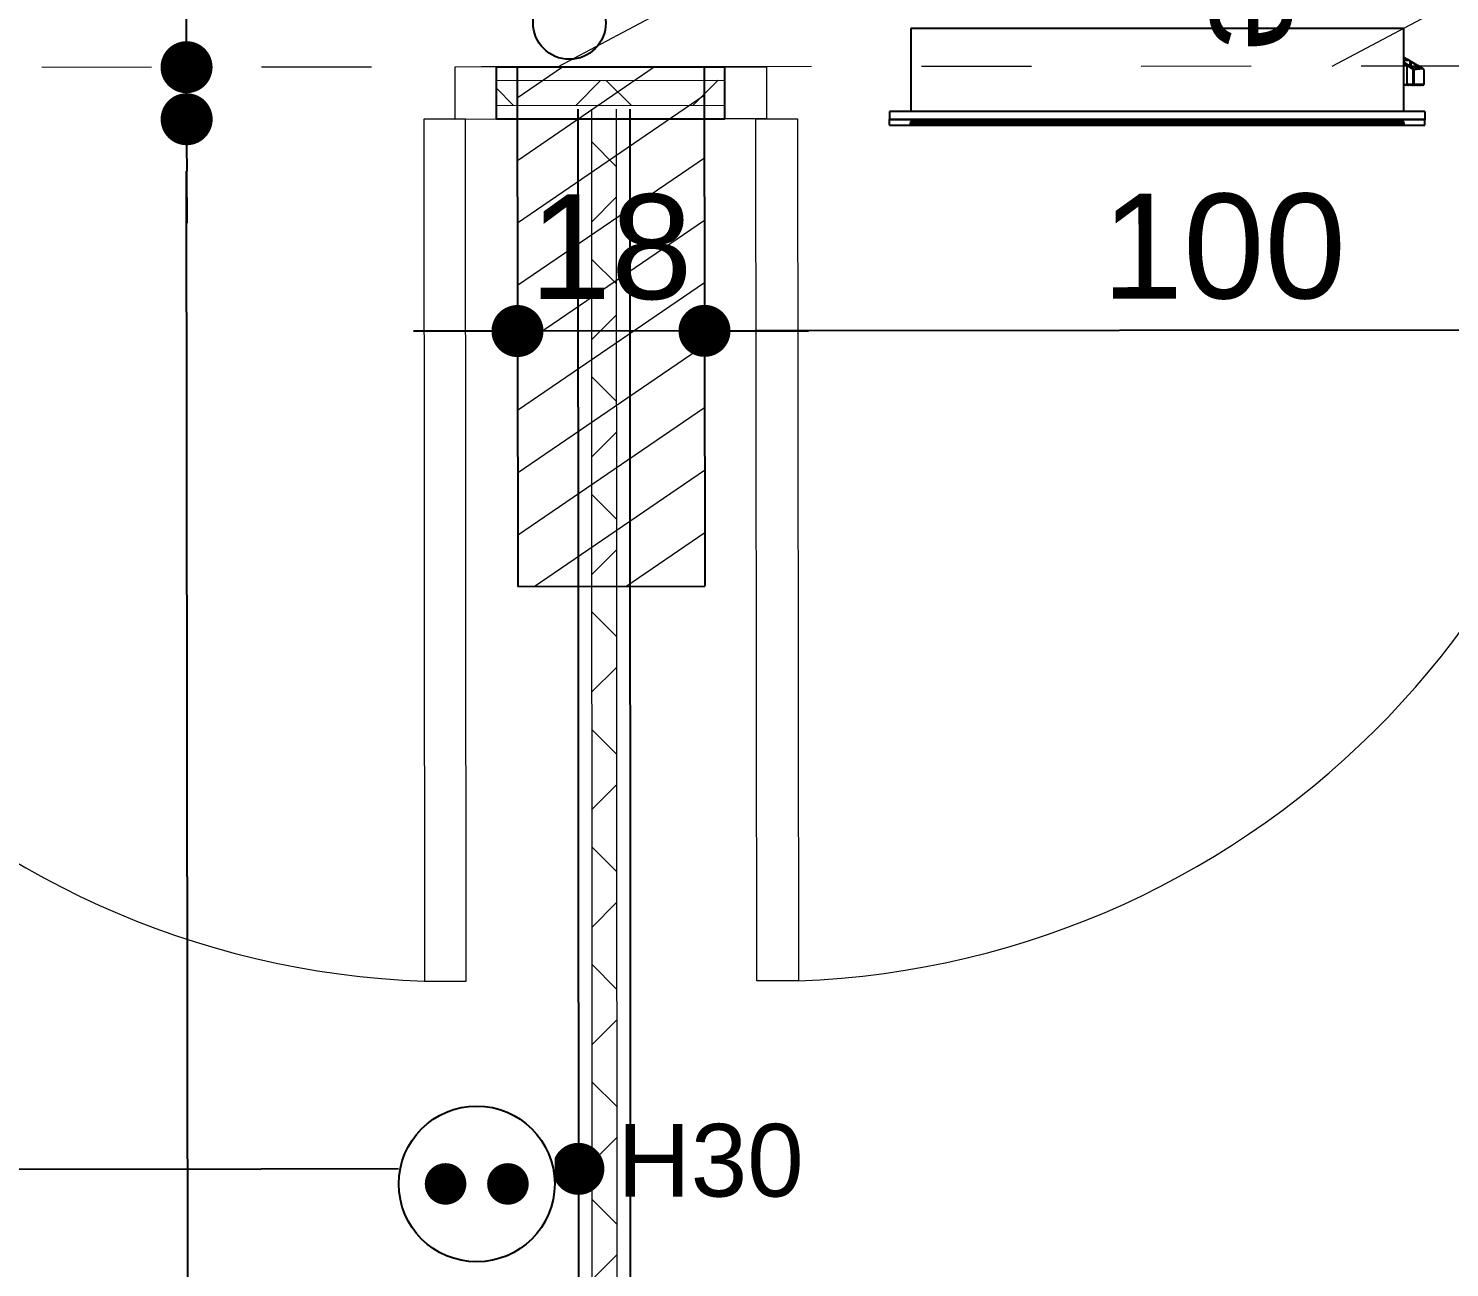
# Model space of a CAD drawing. Header units: centimetres. Extents: x 39595 to 63691, y -25920 to -14518.
# Drawn here: x 55891.9 to 56028.7, y -24586.4 to -24467.1 of the extents above; entities that cross this region are included whole.
import ezdxf

# ---------------------------------------------------------------- set-up
doc = ezdxf.new("R2010")
doc.units = ezdxf.units.CM
doc.header["$LTSCALE"] = 50.8
doc.header["$PDMODE"] = 1
doc.header["$PDSIZE"] = -2
doc.linetypes.add('Style de ligne -1', pattern=[0.41664, 0.20828, -0.20836])
doc.layers.add('3-BAT C-Niveau-3', color=7, linetype='Continuous')
doc.layers.add('prlm-CHAUFF', color=4, linetype='Continuous')
doc.layers.add('prlm-ELEC-CFO', color=1, linetype='Continuous', lineweight=25)
doc.styles.add('Arial', font='arial.ttf')
doc.styles.add('Helvetica', font='arial.ttf')
doc.dimstyles.new('IS', dxfattribs={"dimtxt": 10.08724, "dimasz": 5.007446, "dimexe": 2, "dimexo": 10, "dimgap": 3, "dimtad": 1, "dimdec": 1, "dimtxsty": 'Helvetica', "dimblk": 'DOT', "dimblk1": 'DOT', "dimblk2": 'DOT', "dimcen": 0, "dimdle": 10, "dimazin": 0, "dimtfac": 0.8, "dimtdec": 1, "dimtix": 1, "dimtmove": 0, "dimatfit": 0, "dimldrblk": 'VW_FILLEDARROW-1', "dimfxl": 1, "dimfrac": 2, "dimtolj": 1, "dimarcsym": 0})

# ---------------------------------------------------------------- blocks, each defined once
blk = doc.blocks.new('_DOT')
at = {"color": 0, "linetype": 'ByBlock', "lineweight": -2}
blk.add_line((-0.5, 0), (-1, 0), dxfattribs=at)
at = {"color": 0, "linetype": 'ByBlock', "const_width": 0.5}
blk.add_lwpolyline([(-0.25, 0, 1), (0.25, 0, 1)], format="xyb", close=True, dxfattribs=at)
blk = doc.blocks.new('*D68')
at = {"layer": '3-BAT C-Niveau-3', "color": 0, "linetype": 'Continuous', "lineweight": -2, "transparency": 16777216}
blk.add_line((56051.96, -24496.11), (55962.01, -24496.19), dxfattribs=at)
at = {"layer": 'Defpoints', "color": 0, "linetype": 'Continuous', "transparency": 16777216}
for p in [(56056.95, -24475.68), (55957, -24496.19), (55957.01, -24508.28)]:
    blk.add_point(p, dxfattribs=at)
at = {"layer": '3-BAT C-Niveau-3', "color": 0, "linetype": 'Continuous', "lineweight": -2, "transparency": 16777216, "xscale": 5.007446289062499, "yscale": 5.007446289062499, "zscale": 5.007446289062499}
for p, rotation in [((55957, -24496.19), 180.0531004058566), ((56056.97, -24496.1), 0.05310040585661646)]:
    blk.add_blockref('_DOT', p, dxfattribs=dict(at, rotation=rotation))
at = {"layer": '3-BAT C-Niveau-3', "color": 0, "linetype": 'Continuous', "lineweight": 5, "transparency": 16777216, "insert": (56006.98, -24488.1), "char_height": 10.087, "attachment_point": 5, "rotation": 0.0531, "style": 'Helvetica'}
blk.add_mtext('\\A1;100', dxfattribs=at)
blk = doc.blocks.new('VW_FILLEDARROW-1')
at = {"color": 0, "linetype": 'Continuous', "lineweight": 5, "flags": 128}
blk.add_lwpolyline([(-1.997, 0.535), (0, 0), (-1.997, -0.535)], close=True, dxfattribs=at)
blk = doc.blocks.new('*D97')
at = {"layer": '3-BAT C-Niveau-3', "color": 0, "linetype": 'Continuous', "lineweight": -2, "transparency": 16777216}
for p, q in [((55934, -24496.21), (55928.99, -24496.22)), ((55957, -24496.19), (55939, -24496.21)), ((55962.01, -24496.19), (55967.02, -24496.18))]:
    blk.add_line(p, q, dxfattribs=at)
at = {"layer": 'Defpoints', "color": 0, "linetype": 'Continuous', "transparency": 16777216}
for p in [(55939, -24489.71), (55957, -24489.69), (55939, -24496.21)]:
    blk.add_point(p, dxfattribs=at)
at = {"layer": '3-BAT C-Niveau-3', "color": 0, "linetype": 'Continuous', "lineweight": -2, "transparency": 16777216, "xscale": 5.007446289062499, "yscale": 5.007446289062499, "zscale": 5.007446289062499}
for p, rotation in [((55939, -24496.21), 0.05310040585657854), ((55957, -24496.19), 180.0531004058566)]:
    blk.add_blockref('_DOT', p, dxfattribs=dict(at, rotation=rotation))
at = {"layer": '3-BAT C-Niveau-3', "color": 0, "linetype": 'Continuous', "lineweight": 5, "transparency": 16777216, "insert": (55948, -24488.16), "char_height": 10.087, "attachment_point": 5, "rotation": 0.0531, "style": 'Helvetica'}
blk.add_mtext('\\A1;18', dxfattribs=at)
blk = doc.blocks.new('*D100')
at = {"layer": '3-BAT C-Niveau-3', "color": 0, "linetype": 'Continuous', "lineweight": -2, "transparency": 16777216}
blk.add_line((55939.85, -24576.86), (55837.75, -24576.96), dxfattribs=at)
at = {"layer": 'Defpoints', "color": 0, "linetype": 'Continuous', "transparency": 16777216}
for p in [(55832.7, -24540.31), (55944.85, -24564.7), (55832.74, -24576.96)]:
    blk.add_point(p, dxfattribs=at)
at = {"layer": '3-BAT C-Niveau-3', "color": 0, "linetype": 'Continuous', "lineweight": -2, "transparency": 16777216, "xscale": 5.007446289062499, "yscale": 5.007446289062499, "zscale": 5.007446289062499}
for p, rotation in [((55832.74, -24576.96), 180.0531004058566), ((55944.86, -24576.86), 0.05310040585661646)]:
    blk.add_blockref('_DOT', p, dxfattribs=dict(at, rotation=rotation))
at = {"layer": '3-BAT C-Niveau-3', "color": 0, "linetype": 'Continuous', "lineweight": 5, "transparency": 16777216, "insert": (55878.29, -24566.94), "char_height": 10.087, "attachment_point": 5, "rotation": 0.0531, "style": 'Helvetica'}
blk.add_mtext('\\A1;112', dxfattribs=at)
blk = doc.blocks.new('*D116')
at = {"layer": '3-BAT C-Niveau-3', "color": 0, "linetype": 'Continuous', "lineweight": -2, "transparency": 16777216}
for p, q in [((55917.07, -24379.9), (55905.07, -24379.91)), ((55907.15, -24465.8), (55907.07, -24384.91)), ((55906.21, -24470.81), (55909.15, -24470.81))]:
    blk.add_line(p, q, dxfattribs=at)
at = {"layer": 'Defpoints', "color": 0, "linetype": 'Continuous', "transparency": 16777216}
for p in [(55907.07, -24379.91), (55939.99, -24379.88), (55896.21, -24470.82)]:
    blk.add_point(p, dxfattribs=at)
at = {"layer": '3-BAT C-Niveau-3', "color": 0, "linetype": 'Continuous', "lineweight": -2, "transparency": 16777216, "xscale": 5.007446289062499, "yscale": 5.007446289062499, "zscale": 5.007446289062499}
for p, rotation in [((55907.07, -24379.91), 90.05310040590868), ((55907.15, -24470.81), 270.0531004059087)]:
    blk.add_blockref('_DOT', p, dxfattribs=dict(at, rotation=rotation))
at = {"layer": '3-BAT C-Niveau-3', "color": 0, "linetype": 'Continuous', "lineweight": 5, "transparency": 16777216, "insert": (55915.15, -24425.35), "char_height": 10.087, "attachment_point": 5, "rotation": 270.0531, "style": 'Helvetica'}
blk.add_mtext('\\A1;91', dxfattribs=at)
blk = doc.blocks.new('*D117')
at = {"layer": '3-BAT C-Niveau-3', "color": 0, "linetype": 'Continuous', "lineweight": -2, "transparency": 16777216}
for p, q in [((55907.15, -24465.8), (55907.14, -24460.8)), ((55906.21, -24470.81), (55909.15, -24470.81)), ((55907.16, -24475.82), (55907.15, -24470.81)), ((55907.16, -24475.82), (55909.16, -24475.82)), ((55907.16, -24480.83), (55907.17, -24485.84))]:
    blk.add_line(p, q, dxfattribs=at)
at = {"layer": 'Defpoints', "color": 0, "linetype": 'Continuous', "transparency": 16777216}
for p in [(55896.21, -24470.82), (55907.15, -24470.81), (55898.66, -24475.83)]:
    blk.add_point(p, dxfattribs=at)
at = {"layer": '3-BAT C-Niveau-3', "color": 0, "linetype": 'Continuous', "lineweight": -2, "transparency": 16777216, "xscale": 5.007446289062499, "yscale": 5.007446289062499, "zscale": 5.007446289062499}
for p, rotation in [((55907.15, -24470.81), 270.0531004059087), ((55907.16, -24475.82), 90.05310040590868)]:
    blk.add_blockref('_DOT', p, dxfattribs=dict(at, rotation=rotation))
at = {"layer": '3-BAT C-Niveau-3', "color": 0, "linetype": 'Continuous', "lineweight": 5, "transparency": 16777216, "insert": (55917.13, -24461.31), "char_height": 10.087, "attachment_point": 5, "rotation": 270.0531, "style": 'Helvetica'}
blk.add_mtext('\\A1;5', dxfattribs=at)
blk = doc.blocks.new('*D118')
at = {"layer": '3-BAT C-Niveau-3', "color": 0, "linetype": 'Continuous', "lineweight": -2, "transparency": 16777216}
for p, q in [((55907.16, -24475.82), (55909.16, -24475.82)), ((55907.46, -24801.23), (55907.16, -24480.83)), ((55917.46, -24806.23), (55905.46, -24806.24))]:
    blk.add_line(p, q, dxfattribs=at)
at = {"layer": 'Defpoints', "color": 0, "linetype": 'Continuous', "transparency": 16777216}
for p in [(55898.66, -24475.83), (55907.16, -24475.82), (55936.98, -24806.21)]:
    blk.add_point(p, dxfattribs=at)
at = {"layer": '3-BAT C-Niveau-3', "color": 0, "linetype": 'Continuous', "lineweight": -2, "transparency": 16777216, "xscale": 5.007446289062499, "yscale": 5.007446289062499, "zscale": 5.007446289062499}
for p, rotation in [((55907.16, -24475.82), 90.05310040590868), ((55907.46, -24806.24), 270.0531004059087)]:
    blk.add_blockref('_DOT', p, dxfattribs=dict(at, rotation=rotation))
at = {"layer": '3-BAT C-Niveau-3', "color": 0, "linetype": 'Continuous', "lineweight": 5, "transparency": 16777216, "insert": (55915.35, -24641.02), "char_height": 10.087, "attachment_point": 5, "rotation": 270.0531, "style": 'Helvetica'}
blk.add_mtext('\\A1;330', dxfattribs=at)
blk = doc.blocks.new('xi.VV')
at = {"layer": 'prlm-ELEC-CFO', "color": 0}
blk.add_lwpolyline([(6.95, 3.42), (0.01, -1.13), (1.91, 6.95)], dxfattribs=at)
blk.add_circle((-2, -4), 3.5, dxfattribs=at)
blk = doc.blocks.new('xi.PC')
at = {"color": 0, "lineweight": 5}
blk.add_wipeout([(-7.5, -7.5), (7.5, -7.5), (7.5, 7.5), (-7.5, 7.5)], dxfattribs=at).dxf.layer = 'prlm-ELEC-CFO'
at = {"layer": 'prlm-ELEC-CFO', "color": 0, "linetype": 'ByBlock', "lineweight": 5, "const_width": 2}
for points in [[(-4, 0, 1), (-2, 0, 1)], [(2, 0, 1), (4, 0, 1)]]:
    blk.add_lwpolyline(points, format="xyb", close=True, dxfattribs=at)
at = {"layer": 'prlm-ELEC-CFO', "color": 0, "linetype": 'ByBlock', "lineweight": -2}
blk.add_circle((0, 0), 7.5, dxfattribs=at)
blk = doc.blocks.new('Sol carrelage')
at = {"color": 7, "insert": (0, -0.78), "char_height": 10.0872, "attachment_point": 2, "line_spacing_factor": 0.834288, "style": 'Helvetica'}
blk.add_mtext('sol carrelage', dxfattribs=at)

msp = doc.modelspace()

# ---------------------------------------------------------------- hatches: boundary and pattern name
at = {"linetype": 'Continuous', "lineweight": 5}
h = msp.add_hatch(dxfattribs=at)
h.set_pattern_fill('MURS MACONNERIE-2', angle=-10.6705, style=0, pattern_type=2)
h.set_pattern_definition([(34.329506, (47530.9855, 24544.9045), (-2.3465344, 4.4151757), [])])
h.paths.add_polyline_path([(55956.98, -24470.78), (55938.98, -24470.79), (55939.02, -24520.79), (55957.02, -24520.78)])
at = {"linetype": 'Continuous', "lineweight": 5, "true_color": 0x808080}
h = msp.add_hatch(dxfattribs=at)
h.set_pattern_fill('02_ISOLANT', color=8, angle=0.0531, style=0, pattern_type=2)
h.set_pattern_definition([(45.0531, (47512.718, 24548.3464), (-5.6620945, 5.6516092), []), (135.0531, (47512.718, 24548.3464), (5.6516092, 5.6620945), [])])
h.paths.add_polyline_path([(55936.98, -24472.09), (55936.98, -24474.49), (55958.95, -24474.47), (55958.95, -24472.07)])
h = msp.add_hatch(dxfattribs=at)
h.set_pattern_fill('02_ISOLANT', color=8, angle=-89.9768, style=0, pattern_type=2)
h.set_pattern_definition([(315.023225, (47512.718, 24548.3464), (5.6545608, 5.6591468), []), (45.023225, (47512.718, 24548.3464), (5.6591468, -5.6545608), [])])
h.paths.add_polyline_path([(55948.51, -24474.86), (55946.11, -24474.86), (55946.25, -24806.46), (55948.65, -24806.46)])
at = {"layer": '3-BAT C-Niveau-3', "linetype": 'Continuous', "lineweight": 18, "true_color": 0xa0a0a4}
h = msp.add_hatch(dxfattribs=at)
h.set_pattern_fill('BA 13', color=253, angle=-10.6705, style=0, pattern_type=2)
h.set_pattern_definition([(207.98931, (47512.718, 24548.346), (-14.252246, 31.966756), [])])
h.paths.add_polyline_path([(56051.95, -24470.68), (55843.98, -24470.87), (55843.9, -24384.49), (55843.87, -24384.49), (55843.87, -24375.86), (55805.67, -24375.92), (55805.58, -24273.91), (55939.8, -24273.72), (55939.98, -24379.9), (56051.86, -24379.79)])

# ---------------------------------------------------------------- linework, layer by layer
at = {"color": 7, "linetype": 'Continuous', "lineweight": 13}
for p, q in [((55936.98, -24470.79), (55932.98, -24470.8)), ((55932.98, -24470.8), (55932.98, -24475.8)), ((55936.98, -24475.79), (55936.98, -24470.79)), ((55929.99, -24475.8), (55930.06, -24558.8)), ((55933.99, -24475.8), (55929.99, -24475.8)), ((55932.98, -24475.8), (55936.98, -24475.79)), ((55934.06, -24558.8), (55933.99, -24475.8)), ((55930.06, -24558.8), (55934.06, -24558.8))]:
    msp.add_line(p, q, dxfattribs=at)
at = {"color": 7, "linetype": 'Continuous', "lineweight": 5}
for p, q in [((55936.98, -24470.79), (55958.95, -24470.77)), ((55936.98, -24472.09), (55958.95, -24472.07)), ((55936.98, -24472.09), (55958.95, -24472.07)), ((55936.98, -24474.49), (55958.95, -24474.47)), ((55936.98, -24474.49), (55958.95, -24474.47)), ((55946.11, -24474.86), (55946.25, -24806.46)), ((55946.11, -24474.86), (55946.25, -24806.46)), ((55948.51, -24474.86), (55948.65, -24806.46)), ((55948.51, -24474.86), (55948.65, -24806.46)), ((55949.81, -24474.86), (55949.95, -24806.46))]:
    msp.add_line(p, q, dxfattribs=at)
at = {"color": 7, "linetype": 'Continuous', "lineweight": 25}
for p, q in [((55936.98, -24470.79), (55958.95, -24470.77)), ((55936.98, -24475.79), (55936.98, -24470.79)), ((55938.98, -24470.79), (55956.98, -24470.78)), ((55938.98, -24470.79), (55939.02, -24520.79)), ((55938.98, -24470.79), (55939.02, -24520.79)), ((55956.98, -24470.78), (55957.02, -24520.78)), ((55956.98, -24470.78), (55957.02, -24520.78)), ((55958.95, -24475.77), (55958.95, -24470.77)), ((55944.81, -24474.86), (55944.95, -24806.46)), ((55949.81, -24474.86), (55949.95, -24806.46)), ((55936.98, -24475.79), (55958.95, -24475.77)), ((55939.02, -24520.79), (55957.02, -24520.78))]:
    msp.add_line(p, q, dxfattribs=at)
at = {"color": 7, "linetype": 'Continuous', "lineweight": 13, "flags": 128}
for points in [[(55962.95, -24475.77), (55958.95, -24475.77), (55958.95, -24470.77), (55962.95, -24470.77)], [(55965.95, -24475.77), (55966.03, -24558.77), (55962.03, -24558.77), (55961.95, -24475.77)]]:
    msp.add_lwpolyline(points, close=True, dxfattribs=at)
at = {"color": 7, "linetype": 'Continuous', "lineweight": 5}
for centre, start, end in [((55932.98, -24475.8), 180.0531, 267.9834), ((55962.95, -24475.77), 272.1228, 0.0531)]:
    msp.add_arc(centre, 83.05, start, end, dxfattribs=at)
at = {"layer": '3-BAT C-Niveau-3', "color": 251, "linetype": 'Style de ligne -1', "lineweight": 5, "true_color": 0x616161, "flags": 128}
msp.add_lwpolyline([(56051.95, -24470.68), (55843.98, -24470.87), (55843.9, -24384.49), (55843.87, -24384.49), (55843.87, -24375.86), (55805.67, -24375.92), (55805.58, -24273.91), (55939.8, -24273.72), (55939.98, -24379.9), (56051.86, -24379.79)], close=True, dxfattribs=at)
at = {"layer": 'prlm-CHAUFF', "ltscale": 50}
for p, q in [((56024.26, -24467.08), (55976.86, -24467.08)), ((55976.86, -24467.08), (55976.86, -24475.08)), ((56024.26, -24467.08), (56024.26, -24475.08)), ((56024.75, -24470.61), (56024.26, -24470.27)), ((56024.63, -24470.66), (56024.26, -24470.42)), ((56024.63, -24472.48), (56024.63, -24470.66)), ((56025.2, -24471.04), (56024.63, -24470.66)), ((56024.76, -24470.62), (56024.75, -24470.61)), ((56025.1, -24470.83), (56024.76, -24470.62)), ((56024.92, -24470.22), (56024.89, -24470.18)), ((56024.92, -24470.72), (56024.92, -24470.22)), ((56024.92, -24470.22), (56024.92, -24470.23)), ((56024.97, -24470.29), (56025, -24470.25)), ((56024.97, -24470.29), (56024.97, -24470.75)), ((56025.57, -24470.64), (56024.97, -24470.29)), ((56025, -24470.25), (56025.6, -24470.61)), ((56025.2, -24471.04), (56025.28, -24471.06)), ((56025.2, -24472.48), (56025.2, -24471.04)), ((56025.28, -24471.06), (56025.28, -24472.43)), ((56025.6, -24470.61), (56025.57, -24470.64)), ((56025.57, -24470.83), (56025.57, -24470.64)), ((56025.58, -24470.65), (56025.57, -24470.64)), ((56025.62, -24470.62), (56025.58, -24470.65)), ((56025.58, -24470.65), (56025.58, -24470.82)), ((56025.84, -24470.82), (56025.58, -24470.65)), ((56025.6, -24470.61), (56025.62, -24470.62)), ((56025.62, -24470.62), (56025.96, -24470.83)), ((56026.27, -24472.43), (56026.27, -24471.06)), ((56024.26, -24472.48), (56024.63, -24472.48)), ((56024.26, -24472.51), (56024.3, -24472.48)), ((56024.36, -24472.48), (56024.45, -24472.57)), ((56024.45, -24472.57), (56024.54, -24472.48)), ((56024.6, -24472.48), (56024.69, -24472.57)), ((56025.2, -24472.48), (56024.63, -24472.48)), ((56024.69, -24472.57), (56024.78, -24472.48)), ((56024.74, -24472.51), (56024.8, -24472.57)), ((56024.8, -24472.57), (56024.86, -24472.5)), ((56024.84, -24472.48), (56024.93, -24472.57)), ((56024.93, -24472.57), (56025.02, -24472.48)), ((56024.99, -24472.51), (56025.05, -24472.57)), ((56025.05, -24472.57), (56025.12, -24472.49)), ((56025.1, -24472.48), (56025.19, -24472.57)), ((56025.19, -24472.57), (56025.28, -24472.48)), ((56025.28, -24472.43), (56025.2, -24472.48)), ((56025.2, -24472.48), (56025.2, -24472.48)), ((56026.23, -24472.48), (56025.2, -24472.48)), ((56025.26, -24472.5), (56025.33, -24472.57)), ((56025.28, -24472.43), (56026.27, -24472.43)), ((56025.29, -24472.48), (56025.38, -24472.57)), ((56025.33, -24472.57), (56025.36, -24472.54)), ((56025.38, -24472.57), (56025.47, -24472.48)), ((56025.46, -24472.48), (56025.55, -24472.57)), ((56025.55, -24472.57), (56025.64, -24472.48)), ((56025.58, -24472.53), (56025.61, -24472.57)), ((56025.61, -24472.57), (56025.65, -24472.53)), ((56025.62, -24472.49), (56025.69, -24472.57)), ((56025.69, -24472.57), (56025.78, -24472.48)), ((56025.75, -24472.5), (56025.82, -24472.57)), ((56025.82, -24472.57), (56025.91, -24472.48)), ((56025.84, -24472.55), (56025.85, -24472.57)), ((56025.85, -24472.57), (56025.89, -24472.53)), ((56025.87, -24472.51), (56025.92, -24472.57)), ((56025.92, -24472.57), (56026.01, -24472.48)), ((56025.97, -24472.52), (56026.01, -24472.57)), ((56026.01, -24472.57), (56026.1, -24472.48)), ((56026.04, -24472.53), (56026.07, -24472.57)), ((56026.07, -24472.57), (56026.16, -24472.48)), ((56026.09, -24472.55), (56026.12, -24472.57)), ((56026.12, -24472.57), (56026.21, -24472.48)), ((56026.27, -24472.43), (56026.23, -24472.48)), ((56026.23, -24472.48), (56026.23, -24472.48)), ((55974.81, -24475.08), (55974.81, -24475.81)), ((56026.31, -24475.08), (55974.81, -24475.08)), ((56026.31, -24475.08), (56026.31, -24475.81)), ((55974.81, -24475.89), (55974.81, -24475.81)), ((55974.81, -24475.81), (56026.31, -24475.81)), ((55974.81, -24476.38), (55974.81, -24475.89)), ((56026.31, -24475.89), (55974.81, -24475.89)), ((55974.81, -24476.38), (56026.31, -24476.38)), ((56024.31, -24476.07), (55976.81, -24476.07)), ((55976.81, -24476.14), (55976.81, -24476.07)), ((55977.01, -24476.07), (55976.81, -24476.14)), ((55976.81, -24476.14), (56024.31, -24476.14)), ((56024.31, -24476.19), (55976.81, -24476.19)), ((55976.81, -24476.24), (55976.81, -24476.19)), ((55976.97, -24476.19), (55976.81, -24476.24)), ((55976.81, -24476.24), (56024.31, -24476.24)), ((56024.31, -24476.27), (55976.81, -24476.27)), ((55976.81, -24476.31), (55976.81, -24476.27)), ((55976.92, -24476.27), (55976.81, -24476.31)), ((55976.81, -24476.31), (56024.31, -24476.31)), ((56024.31, -24476.33), (55976.81, -24476.33)), ((55976.81, -24476.36), (55976.81, -24476.33)), ((55976.88, -24476.33), (55976.81, -24476.36)), ((55976.81, -24476.36), (56024.31, -24476.36)), ((56024.31, -24476.37), (55976.81, -24476.37)), ((55976.81, -24476.38), (55976.81, -24476.37)), ((55976.84, -24476.37), (55976.81, -24476.38)), ((55976.81, -24476.38), (56024.31, -24476.38)), ((56024.31, -24476.14), (56024.11, -24476.07)), ((56024.31, -24476.24), (56024.16, -24476.19)), ((56024.31, -24476.31), (56024.2, -24476.27)), ((56024.31, -24476.36), (56024.25, -24476.33)), ((56024.31, -24476.38), (56024.29, -24476.37)), ((56024.31, -24476.07), (56024.31, -24476.14)), ((56024.31, -24476.19), (56024.31, -24476.24)), ((56024.31, -24476.27), (56024.31, -24476.31)), ((56024.31, -24476.33), (56024.31, -24476.36)), ((56024.31, -24476.37), (56024.31, -24476.38)), ((56026.31, -24475.81), (56026.31, -24475.89)), ((56026.31, -24476.38), (56026.31, -24475.89))]:
    msp.add_line(p, q, dxfattribs=at)
for centre, radius, start, end in [((56018.2, -24482.31), 13.85, 61.9182, 64.0515), ((56018.33, -24481.96), 13.43, 62.115, 63.7632), ((56018.85, -24481.11), 12.5, 61.3177, 61.5903), ((56025.32, -24469.62), 0.703, 233.033, 242.9325), ((56025.29, -24469.97), 0.448, 214.6713, 225.4982), ((56026.45, -24470.16), 0.836, 234.1326, 239.2425), ((56018.85, -24481.11), 12.5, 53.7494, 55.0637)]:
    msp.add_arc(centre, radius, start, end, dxfattribs=at)
for points, knots in [([(56024.8, -24470.12), (56024.8, -24470.12), (56024.79, -24470.12), (56024.78, -24470.11), (56024.77, -24470.11), (56024.75, -24470.1), (56024.74, -24470.1), (56024.73, -24470.1), (56024.71, -24470.09), (56024.69, -24470.09), (56024.68, -24470.09), (56024.66, -24470.09), (56024.64, -24470.09), (56024.61, -24470.09), (56024.58, -24470.09), (56024.54, -24470.09), (56024.5, -24470.09), (56024.45, -24470.1), (56024.4, -24470.11), (56024.35, -24470.12), (56024.3, -24470.13), (56024.27, -24470.13), (56024.27, -24470.13)], [0.1059402, 0.1059402, 0.1059402, 0.1059402, 0.1359504, 0.1694868, 0.202886, 0.2361704, 0.2693627, 0.3024859, 0.3355633, 0.3686184, 0.401675, 0.434757, 0.4678887, 0.5010941, 0.5629781, 0.6246926, 0.6863942, 0.7482374, 0.8103737, 0.8729511, 0.9361135, 0.9654522, 0.9654522, 0.9654522, 0.9654522]), ([(56024.27, -24470.17), (56024.27, -24470.17), (56024.28, -24470.17), (56024.31, -24470.16), (56024.34, -24470.16), (56024.37, -24470.15), (56024.4, -24470.14), (56024.43, -24470.14), (56024.45, -24470.13), (56024.48, -24470.13), (56024.51, -24470.13), (56024.53, -24470.12), (56024.56, -24470.12), (56024.58, -24470.12), (56024.6, -24470.12), (56024.63, -24470.12), (56024.65, -24470.12), (56024.68, -24470.12), (56024.71, -24470.12), (56024.74, -24470.12), (56024.77, -24470.12), (56024.8, -24470.13), (56024.82, -24470.14), (56024.85, -24470.15), (56024.87, -24470.16), (56024.88, -24470.17), (56024.89, -24470.18), (56024.89, -24470.18)], [0.053874, 0.053874, 0.053874, 0.053874, 0.0607104, 0.0907643, 0.1206402, 0.1503557, 0.1799287, 0.2093776, 0.238721, 0.2679778, 0.2971672, 0.3263086, 0.3554219, 0.3845269, 0.4136437, 0.4427926, 0.4719939, 0.5012681, 0.5562327, 0.6110034, 0.6657154, 0.7205017, 0.7754929, 0.8308166, 0.8865967, 0.9429527, 1, 1, 1, 1]), ([(56024.92, -24470.22), (56024.92, -24470.22), (56024.91, -24470.21), (56024.9, -24470.21), (56024.89, -24470.2), (56024.89, -24470.19), (56024.88, -24470.19), (56024.86, -24470.18), (56024.85, -24470.18), (56024.84, -24470.17), (56024.83, -24470.17), (56024.81, -24470.17), (56024.8, -24470.16), (56024.78, -24470.16), (56024.76, -24470.16), (56024.75, -24470.16), (56024.73, -24470.16), (56024.71, -24470.15), (56024.68, -24470.15), (56024.65, -24470.16), (56024.61, -24470.16), (56024.56, -24470.16), (56024.52, -24470.17), (56024.46, -24470.18), (56024.41, -24470.18), (56024.35, -24470.2), (56024.31, -24470.21), (56024.28, -24470.21), (56024.27, -24470.21)], [0, 0, 0, 0, 0.0300773, 0.0600539, 0.0899314, 0.1197114, 0.1493956, 0.1789856, 0.2084831, 0.2378898, 0.2672073, 0.2964374, 0.3255817, 0.3546421, 0.3836203, 0.4125181, 0.4413372, 0.4700795, 0.4987468, 0.5532579, 0.6080368, 0.6630958, 0.7184471, 0.7741027, 0.8300742, 0.8863734, 0.9430116, 0.9677174, 0.9677174, 0.9677174, 0.9677174]), ([(56025.21, -24470.88), (56025.21, -24470.88), (56025.21, -24470.88), (56025.2, -24470.88), (56025.2, -24470.88), (56025.19, -24470.87), (56025.18, -24470.87), (56025.18, -24470.87), (56025.17, -24470.87), (56025.16, -24470.86), (56025.14, -24470.86), (56025.12, -24470.85), (56025.11, -24470.84), (56025.1, -24470.83)], [0, 0, 0, 0, 0.061789, 0.122374, 0.182441, 0.242697, 0.303842, 0.366548, 0.43144, 0.49908, 0.668346, 0.832646, 1, 1, 1, 1]), ([(56026.01, -24470.87), (56026.01, -24470.87), (56026, -24470.86), (56025.99, -24470.86), (56025.98, -24470.85), (56025.96, -24470.84), (56025.95, -24470.84), (56025.94, -24470.84), (56025.92, -24470.83), (56025.9, -24470.83), (56025.89, -24470.82), (56025.87, -24470.82), (56025.85, -24470.82), (56025.83, -24470.82), (56025.81, -24470.82), (56025.79, -24470.82), (56025.76, -24470.81), (56025.73, -24470.81), (56025.69, -24470.81), (56025.64, -24470.82), (56025.59, -24470.82), (56025.54, -24470.83), (56025.48, -24470.83), (56025.42, -24470.84), (56025.35, -24470.85), (56025.28, -24470.86), (56025.24, -24470.87), (56025.21, -24470.88)], [0.0304712, 0.0304712, 0.0304712, 0.0304712, 0.0599457, 0.0897682, 0.1195016, 0.1491541, 0.1787343, 0.2082505, 0.2377114, 0.2671256, 0.2965018, 0.3258487, 0.355175, 0.3844897, 0.4138015, 0.4431194, 0.4724522, 0.5018089, 0.5568669, 0.611863, 0.6668562, 0.7219052, 0.7770682, 0.8324028, 0.8879658, 0.9438132, 1, 1, 1, 1]), ([(56026.27, -24471.06), (56026.25, -24471.03), (56026.22, -24471.01), (56026.11, -24470.98), (56026.04, -24470.98), (56025.92, -24470.98), (56025.87, -24470.98), (56025.77, -24470.99), (56025.72, -24470.99), (56025.55, -24471.01), (56025.42, -24471.03), (56025.28, -24471.06)], [0, 0, 0, 0, 0.25, 0.25, 0.5, 0.5, 0.625, 0.625, 0.75, 0.75, 1, 1, 1, 1])]:
    msp.add_open_spline(points, degree=3, knots=knots, dxfattribs=at)

# ---------------------------------------------------------------- block references
at = {"color": 7, "rotation": 270.0531004059034}
msp.add_blockref('Sol carrelage', (56016.54, -24429.1), dxfattribs=at)
at = {"layer": 'prlm-ELEC-CFO'}
msp.add_blockref('xi.VV', (55946, -24462.55), dxfattribs=at)

# ---------------------------------------------------------------- texts
at = {"layer": 'prlm-ELEC-CFO', "style": 'Arial'}
msp.add_text('H30', height=7, dxfattribs=at).set_placement((55948.61, -24579.53))

# ---------------------------------------------------------------- dimensions: what is measured, and where the dimension line sits
at = {"layer": '3-BAT C-Niveau-3', "color": 7, "linetype": 'Continuous', "lineweight": 5}
for base, p1, p2, angle, override, picture, middle in [((55907.07, -24379.91), (55896.21, -24470.82), (55939.99, -24379.88), 270.0531, {"dimtxt": 10.08724, "dimdec": 0, "dimpost": '<>', "dimtxsty": 'Helvetica', "dimtmove": 2}, '*D116', (55915.15, -24425.35)), ((55907.16, -24475.82), (55936.98, -24806.21), (55898.66, -24475.83), 270.0531, {"dimtxt": 10.08724, "dimdec": 0, "dimpost": '<>', "dimtxsty": 'Helvetica', "dimtmove": 2}, '*D118', (55915.35, -24641.02)), ((55957, -24496.19), (56056.95, -24475.68), (55957.01, -24508.28), 0.0531, {"dimtxt": 10.08724, "dimdec": 0, "dimpost": '<>', "dimtxsty": 'Helvetica', "dimse1": 1, "dimse2": 1, "dimtmove": 2}, '*D68', (56006.98, -24488.1)), ((55939, -24496.21), (55957, -24489.69), (55939, -24489.71), 0.0531, {"dimtxt": 10.08724, "dimdec": 0, "dimpost": '<>', "dimtxsty": 'Helvetica', "dimse1": 1, "dimse2": 1, "dimtmove": 2}, '*D97', (55948, -24488.16))]:
    dim = msp.add_linear_dim(base=base, p1=p1, p2=p2, angle=angle, dimstyle='IS', override=override, dxfattribs=at)
    dim.commit()
    dim.dimension.update_dxf_attribs({"geometry": picture, "text_midpoint": middle})
for base, p1, p2, angle, override, picture, middle in [((55907.15, -24470.81), (55898.66, -24475.83), (55896.21, -24470.82), 270.0531, {"dimtxt": 10.08724, "dimdec": 0, "dimpost": '<>', "dimtxsty": 'Helvetica', "dimtix": 0, "dimtmove": 2}, '*D117', (55917.13, -24461.31)), ((55832.74, -24576.96), (55944.85, -24564.7), (55832.7, -24540.31), 0.0531, {"dimtxt": 10.08724, "dimdec": 0, "dimpost": '<>', "dimtxsty": 'Helvetica', "dimse1": 1, "dimse2": 1, "dimtmove": 2}, '*D100', (55878.29, -24566.94))]:
    dim = msp.add_linear_dim(base=base, p1=p1, p2=p2, angle=angle, dimstyle='IS', override=override, dxfattribs=at)
    dim.commit()
    dim.dimension.update_dxf_attribs({"geometry": picture, "text_midpoint": middle, "dimtype": 160})

# ---------------------------------------------------------------- next in the draw order: block references
at = {"layer": 'prlm-ELEC-CFO'}
msp.add_blockref('xi.PC', (55935.08, -24578.31), dxfattribs=at)

doc.saveas('drawing.dxf')
